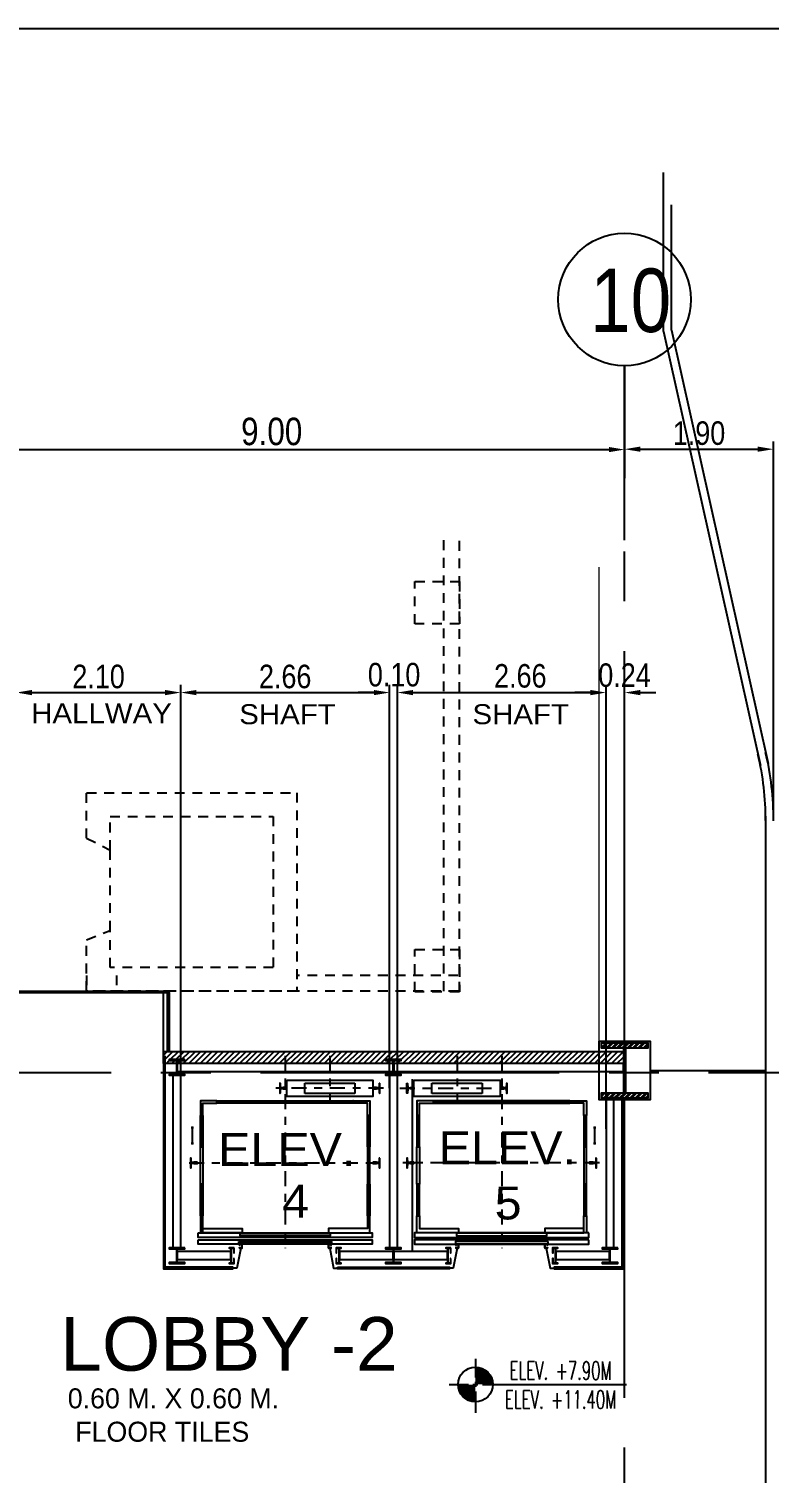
# Model space of a CAD drawing. Header units: millimetres. Extents: x 2148 to 2681, y 758 to 986.
# Drawn here: x 2352.67 to 2362.11, y 889.42 to 907.84 of the extents above; entities that cross this region are included whole.
import ezdxf

# ---------------------------------------------------------------- set-up
doc = ezdxf.new("R2010")
doc.units = ezdxf.units.MM
for name, pattern in [('ACAD_ISO02W100', [15, 12, -3]), ('CENTER2', [28.575, 19.05, -3.175, 3.175, -3.175]), ('HIDDEN', [0.375, 0.25, -0.125]), ('PHANTOMX2', [5, 2.5, -0.5, 0.5, -0.5, 0.5, -0.5])]:
    doc.linetypes.add(name, pattern=pattern)
for name, color, linetype in [('A-Hatch', 253, 'Continuous'), ('A-Stairs', 1, 'Continuous'), ('ar elev', 2, 'Continuous'), ('at_Entity', 7, 'Continuous'), ('cladding', 2, 'Continuous'), ('COL-EX', 2, 'Continuous'), ('D', 1, 'Continuous'), ('DIM', 20, 'Continuous'), ('ELAYOUT', 4, 'Continuous'), ('FIXTURE', 1, 'Continuous'), ('grid', 241, 'PHANTOMX2'), ('hacht', 8, 'Continuous'), ('HATCH', 8, 'Continuous'), ('Layer1', 5, 'Continuous'), ('p-boarder', 2, 'Continuous'), ('QUOTE', 2, 'Continuous'), ('S_GRID LINES', 252, 'Continuous'), ('TEXT', 6, 'Continuous'), ('wall', 4, 'Continuous')]:
    doc.layers.add(name, color=color, linetype=linetype)
doc.styles.add('100', font='SIMPLEX.shx', dxfattribs={"height": 0.25})
doc.styles.add('ARIALNW', font='ARIALN.TTF')
doc.styles.add('MMTX$0$ESMX$0$X-OPTA1D', font='x-opta1d')
doc.styles.add('SWISS', font='swissl.ttf')
doc.dimstyles.new('DIM 100', dxfattribs={"dimtxt": 0.2, "dimasz": 0.2, "dimexe": 0.1, "dimexo": 0, "dimgap": 0.05, "dimtad": 1, "dimzin": 0, "dimdsep": 46, "dimtxsty": 'ARIALNW', "dimcen": 0.09, "dimclrd": 6, "dimclre": 6, "dimclrt": 13, "dimadec": 0, "dimazin": 0, "dimtfac": 1, "dimtofl": 0, "dimtmove": 2, "dimatfit": 3, "dimfxl": 1, "dimtolj": 1, "dimtzin": 0, "dimarcsym": 0})
pattern_1 = [(45, (-2301.631827, -1026.385114), (-0.0359210245, 0.0359210245), [])]

# ---------------------------------------------------------------- blocks, each defined once
blk = doc.blocks.new('A$C1DB67A09')
at = {"layer": 'wall', "color": 16, "linetype": 'ByBlock', "ltscale": 1.5, "elevation": 0}
blk.add_lwpolyline([(9.492, -81.28), (106.692, -81.28), (106.692, -9.48), (9.492, -9.48)], close=True, dxfattribs=at)
blk = doc.blocks.new('*D2493')
at = {"layer": 'Defpoints', "color": 0, "linetype": 'ByBlock', "ltscale": 0.5, "transparency": 16777216}
for p in [(2360.266, 902.473), (2351.266, 902.148), (2360.266, 901.773)]:
    blk.add_point(p, dxfattribs=at)
at = {"layer": 'ELAYOUT', "color": 6, "linetype": 'ByBlock', "lineweight": -2, "ltscale": 0.5, "transparency": 16777216}
for p, q in [((2351.266, 902.148), (2351.266, 902.573)), ((2351.466, 902.473), (2360.066, 902.473)), ((2360.266, 901.773), (2360.266, 902.573))]:
    blk.add_line(p, q, dxfattribs=at)
at = {"layer": 'ELAYOUT', "color": 6, "linetype": 'ByBlock', "ltscale": 0.5, "transparency": 16777216}
for points in [[(2351.466, 902.506), (2351.466, 902.44), (2351.266, 902.473)], [(2360.066, 902.506), (2360.066, 902.44), (2360.266, 902.473)]]:
    blk.add_solid(points, dxfattribs=at)
at = {"layer": 'ELAYOUT', "color": 13, "linetype": 'ByBlock', "ltscale": 0.5, "transparency": 16777216, "insert": (2355.766, 902.702), "char_height": 0.35, "attachment_point": 5, "style": 'ARIALNW'}
blk.add_mtext('\\A1;9.00', dxfattribs=at)
blk = doc.blocks.new('*D2511')
at = {"layer": 'Defpoints', "color": 0, "transparency": 16777216}
for p in [(2362.166, 902.478), (2360.266, 901.317, 0), (2362.166, 897.786, 0)]:
    blk.add_point(p, dxfattribs=at)
at = {"layer": 'FIXTURE', "color": 6, "lineweight": -2, "transparency": 16777216}
for p, q in [((2360.266, 901.317), (2360.266, 902.578)), ((2360.466, 902.478), (2361.966, 902.478)), ((2362.166, 897.786), (2362.166, 902.578))]:
    blk.add_line(p, q, dxfattribs=at)
at = {"layer": 'FIXTURE', "color": 6, "transparency": 16777216}
for points in [[(2360.466, 902.511), (2360.466, 902.445), (2360.266, 902.478)], [(2361.966, 902.511), (2361.966, 902.445), (2362.166, 902.478)]]:
    blk.add_solid(points, dxfattribs=at)
at = {"layer": 'FIXTURE', "color": 13, "transparency": 16777216, "insert": (2361.216, 902.681), "char_height": 0.3, "attachment_point": 5, "style": 'ARIALNW'}
blk.add_mtext('\\A1;1.90', dxfattribs=at)
blk = doc.blocks.new('*D2597')
at = {"layer": 'Defpoints', "color": 0, "transparency": 16777216}
for p in [(2357.269, 899.374), (2354.606, 894.473, 0), (2357.269, 894.327, 0)]:
    blk.add_point(p, dxfattribs=at)
at = {"layer": 'FIXTURE', "color": 6, "lineweight": -2, "transparency": 16777216}
for p, q in [((2354.606, 894.473), (2354.606, 899.474)), ((2354.806, 899.374), (2357.069, 899.374)), ((2357.269, 894.327), (2357.269, 899.474))]:
    blk.add_line(p, q, dxfattribs=at)
at = {"layer": 'FIXTURE', "color": 6, "transparency": 16777216}
for points in [[(2354.806, 899.407), (2354.806, 899.34), (2354.606, 899.374)], [(2357.069, 899.407), (2357.069, 899.34), (2357.269, 899.374)]]:
    blk.add_solid(points, dxfattribs=at)
at = {"layer": 'FIXTURE', "color": 13, "transparency": 16777216, "insert": (2355.938, 899.577), "char_height": 0.3, "attachment_point": 5, "style": 'ARIALNW'}
blk.add_mtext('\\A1;2.66', dxfattribs=at)
blk = doc.blocks.new('*D2598')
at = {"layer": 'Defpoints', "color": 0, "transparency": 16777216}
for p in [(2357.369, 899.374), (2357.269, 894.327), (2357.369, 894.327, 0)]:
    blk.add_point(p, dxfattribs=at)
at = {"layer": 'FIXTURE', "color": 6, "lineweight": -2, "transparency": 16777216}
for p, q in [((2357.069, 899.374), (2356.869, 899.374)), ((2357.269, 894.327), (2357.269, 899.474)), ((2357.369, 894.327), (2357.369, 899.474)), ((2357.569, 899.374), (2357.769, 899.374))]:
    blk.add_line(p, q, dxfattribs=at)
at = {"layer": 'FIXTURE', "color": 6, "transparency": 16777216}
for points in [[(2357.069, 899.407), (2357.069, 899.34), (2357.269, 899.374)], [(2357.569, 899.407), (2357.569, 899.34), (2357.369, 899.374)]]:
    blk.add_solid(points, dxfattribs=at)
at = {"layer": 'FIXTURE', "color": 13, "transparency": 16777216, "insert": (2357.327, 899.6), "char_height": 0.3, "attachment_point": 5, "style": 'ARIALNW'}
blk.add_mtext('\\A1;0.10', dxfattribs=at)
blk = doc.blocks.new('*D2599')
at = {"layer": 'Defpoints', "color": 0, "transparency": 16777216}
for p in [(2360.031, 899.374), (2357.369, 894.433), (2360.031, 893.809, 0)]:
    blk.add_point(p, dxfattribs=at)
at = {"layer": 'FIXTURE', "color": 6, "lineweight": -2, "transparency": 16777216}
for p, q in [((2357.369, 894.433), (2357.369, 899.474)), ((2357.569, 899.374), (2359.831, 899.374)), ((2360.031, 893.809), (2360.031, 899.474))]:
    blk.add_line(p, q, dxfattribs=at)
at = {"layer": 'FIXTURE', "color": 6, "transparency": 16777216}
for points in [[(2357.569, 899.407), (2357.569, 899.34), (2357.369, 899.374)], [(2359.831, 899.407), (2359.831, 899.34), (2360.031, 899.374)]]:
    blk.add_solid(points, dxfattribs=at)
at = {"layer": 'FIXTURE', "color": 13, "transparency": 16777216, "insert": (2358.937, 899.585), "char_height": 0.3, "attachment_point": 5, "style": 'ARIALNW'}
blk.add_mtext('\\A1;2.66', dxfattribs=at)
blk = doc.blocks.new('*D2600')
at = {"layer": 'Defpoints', "color": 0, "transparency": 16777216}
for p in [(2360.031, 899.374), (2360.266, 894.929, 0), (2360.031, 893.809, 0)]:
    blk.add_point(p, dxfattribs=at)
at = {"layer": 'FIXTURE', "color": 6, "lineweight": -2, "transparency": 16777216}
for p, q in [((2359.831, 899.374), (2359.631, 899.374)), ((2360.031, 893.809), (2360.031, 899.474)), ((2360.266, 894.929), (2360.266, 899.474)), ((2360.466, 899.374), (2360.666, 899.374))]:
    blk.add_line(p, q, dxfattribs=at)
at = {"layer": 'FIXTURE', "color": 6, "transparency": 16777216}
for points in [[(2359.831, 899.407), (2359.831, 899.34), (2360.031, 899.374)], [(2360.466, 899.407), (2360.466, 899.34), (2360.266, 899.374)]]:
    blk.add_solid(points, dxfattribs=at)
at = {"layer": 'FIXTURE', "color": 13, "transparency": 16777216, "insert": (2360.266, 899.594), "char_height": 0.3, "attachment_point": 5, "style": 'ARIALNW'}
blk.add_mtext('\\A1;0.24', dxfattribs=at)
blk = doc.blocks.new('*D2602')
at = {"layer": 'Defpoints', "color": 0, "transparency": 16777216}
for p in [(2354.606, 899.374), (2352.509, 897.672), (2354.606, 897.525)]:
    blk.add_point(p, dxfattribs=at)
at = {"layer": 'FIXTURE', "color": 6, "lineweight": -2, "transparency": 16777216}
for p, q in [((2352.509, 897.672), (2352.509, 899.474)), ((2352.709, 899.374), (2354.406, 899.374)), ((2354.606, 897.525), (2354.606, 899.474))]:
    blk.add_line(p, q, dxfattribs=at)
at = {"layer": 'FIXTURE', "color": 6, "transparency": 16777216}
for points in [[(2352.709, 899.407), (2352.709, 899.34), (2352.509, 899.374)], [(2354.406, 899.407), (2354.406, 899.34), (2354.606, 899.374)]]:
    blk.add_solid(points, dxfattribs=at)
at = {"layer": 'FIXTURE', "color": 13, "transparency": 16777216, "insert": (2353.558, 899.577), "char_height": 0.3, "attachment_point": 5, "style": 'ARIALNW'}
blk.add_mtext('\\A1;2.10', dxfattribs=at)

msp = doc.modelspace()

# ---------------------------------------------------------------- hatches: boundary and pattern name
at = {"layer": 'A-Hatch'}
h = msp.add_hatch(dxfattribs=at)
h.set_pattern_fill('ANSI32', color=256, scale=0.005, style=0)
h.set_pattern_definition([(45, (61.105554, 3e-13), (-0.03367596045, 0.03367596045), []), (45, (61.128005, 3e-13), (-0.03367596045, 0.03367596045), [])])
h.paths.add_polyline_path([(2360.2811149, 894.843508), (2360.5661149, 894.843508), (2360.5661149, 894.903508), (2359.9661149, 894.903508), (2359.9661149, 894.843508), (2360.2511149, 894.843508), (2360.2511149, 894.263508), (2359.9661149, 894.263508), (2359.9661149, 894.203508), (2360.5661149, 894.203508), (2360.5661149, 894.263508), (2360.2811149, 894.263508)])
at = {"layer": 'hacht'}
h = msp.add_hatch(dxfattribs=at)
h.set_pattern_fill('SACNCR', color=256, scale=0.01, style=0)
h.set_pattern_definition([(45, (61.100478, 1e-10), (-0.01683798023, 0.01683798023), []), (45, (61.117316, 1e-10), (-0.01683798023, 0.01683798023), [0, -0.0238125])])
h.paths.add_polyline_path([(2354.4563985, 895.5468015), (2354.4563985, 895.5668015), (2351.2610388, 895.5668015), (2351.2610388, 895.5468015)])
at = {"layer": 'HATCH'}
h = msp.add_hatch(dxfattribs=at)
h.set_pattern_fill('ANSI31', color=256, scale=0.016, style=0)
h.set_pattern_definition(pattern_1)
h.paths.add_polyline_path([(2354.3864745, 894.7922958), (2354.3864745, 894.6422958), (2354.5470699, 894.6422958), (2354.5517474, 894.6516508), (2354.5517474, 894.6672425), (2354.5501882, 894.6734793), (2354.5455107, 894.6781568), (2354.539274, 894.679716), (2354.4566376, 894.679716), (2354.4566376, 894.6921894), (2354.6562123, 894.6921894), (2354.6562123, 894.679716), (2354.5735759, 894.679716), (2354.5673392, 894.6781568), (2354.5626617, 894.6734793), (2354.5595433, 894.6672425), (2354.5595433, 894.6422958), (2357.3146109, 894.6422958), (2357.3146109, 894.6672426), (2357.3130517, 894.6734793), (2357.3083742, 894.6781568), (2357.3021375, 894.679716), (2357.2179419, 894.679716), (2357.2179419, 894.6921894), (2357.4190758, 894.6921894), (2357.4190758, 894.679716), (2357.3364394, 894.679716), (2357.3286435, 894.6781568), (2357.323966, 894.6734793), (2357.3224068, 894.6672426), (2357.3224068, 894.6422958), (2359.9411149, 894.6422958), (2359.9411149, 894.7922958)])
h = msp.add_hatch(dxfattribs=at)
h.set_pattern_fill('ANSI31', color=256, scale=0.016, style=0)
h.set_pattern_definition(pattern_1)
h.paths.add_polyline_path([(2359.9411149, 894.7922958), (2360.251146, 894.7922958), (2360.251146, 894.6422958), (2359.9411149, 894.6422958)])
at = {"layer": 'Layer1'}
for points in [[(2358.3644561, 890.7707595), (2358.3642205, 890.5487558), (2358.5862242, 890.5485202, 0.4142135624)], [(2358.3640188, 890.3256524), (2358.364238, 890.5481571), (2358.1422507, 890.5478917, 0.4142135624)]]:
    msp.add_hatch(color=32, dxfattribs=at).paths.add_polyline_path(points)

# ---------------------------------------------------------------- linework, layer by layer
at = {"ltscale": 0.5}
for p, q in [((2351.0691331, 895.5468015, 0), (2354.4563985, 895.5468015, 0)), ((2354.3813985, 895.5468015, 0), (2354.3813985, 894.7922958, 0)), ((2354.4313985, 895.5468015, 0), (2354.4313985, 894.7922958, 0)), ((2354.4563985, 895.5468015, 0), (2354.4563985, 894.7922958, 0)), ((2354.4563985, 895.5468015, 0), (2354.4563985, 894.7922958, 0))]:
    msp.add_line(p, q, dxfattribs=at)
at = {"ltscale": 0.05}
msp.add_line((2357.5590338, 894.4415258, 0), (2357.5590338, 892.247214, 0), dxfattribs=at)
msp.add_circle((2360.2661149, 904.3871293, 0), 0.8452448)
at = {"layer": 'A-Hatch'}
msp.add_line((2354.3864745, 894.6422958, 0), (2354.3864745, 894.7922958, 0), dxfattribs=at)
at = {"layer": 'A-Stairs', "ltscale": 10}
msp.add_line((2360.5911149, 894.553508, 0), (2362.0654087, 894.553508, 0), dxfattribs=at)
at = {"layer": 'ar elev', "color": 8, "linetype": 'CENTER2', "ltscale": 0.01}
for p, q in [((2355.9378567, 894.7420831, 0), (2355.9378567, 892.2879369, 0)), ((2356.5085158, 894.7420831, 0), (2356.5085159, 894.171424, 0)), ((2358.130061, 894.7420831, 0), (2358.130061, 894.171424, 0)), ((2358.699161, 894.7420831, 0), (2358.699161, 892.2879369, 0)), ((2357.1896853, 894.3273418, 0), (2355.7753158, 894.3273418, 0)), ((2357.3989404, 894.3273418, 0), (2358.8288576, 894.3273418, 0)), ((2354.7123428, 893.374684, 0), (2357.1633706, 893.374684, 0)), ((2359.9452654, 893.374684, 0), (2357.4393451, 893.374684, 0))]:
    msp.add_line(p, q, dxfattribs=at)
at = {"layer": 'ar elev', "color": 8}
for p, q in [((2354.7684732, 893.8237272, 0), (2354.7372896, 893.8237272, 0)), ((2354.7528814, 893.8284048, 0), (2354.749763, 893.8268456, 0)), ((2354.749763, 893.8268456, 0), (2354.749763, 893.8206089, 0)), ((2354.749763, 893.8206089, 0), (2354.7559998, 893.8206089, 0)), ((2354.7528814, 893.839319, 0), (2354.7528814, 893.6085607, 0)), ((2354.7559998, 893.8268456, 0), (2354.7528814, 893.8284048, 0)), ((2354.7575589, 893.8237272, 0), (2354.7559998, 893.8268456, 0)), ((2354.7559998, 893.8206089, 0), (2354.7575589, 893.8237272, 0)), ((2359.8997281, 893.8237273, 0), (2359.8701037, 893.8237273, 0)), ((2359.8841363, 893.8284048, 0), (2359.8810179, 893.8268457, 0)), ((2359.8810179, 893.8268457, 0), (2359.8810179, 893.8206089, 0)), ((2359.8810179, 893.8206089, 0), (2359.8872547, 893.8206089, 0)), ((2359.8841363, 893.8393191, 0), (2359.8841363, 893.6085607, 0)), ((2359.8872547, 893.8268457, 0), (2359.8841363, 893.8284048, 0)), ((2359.8888138, 893.8237273, 0), (2359.8872547, 893.8268457, 0)), ((2359.8872547, 893.8206089, 0), (2359.8888138, 893.8237273, 0)), ((2354.7684732, 893.6241524, 0), (2354.7372896, 893.6241524, 0)), ((2354.7528814, 893.62883, 0), (2354.749763, 893.6272708, 0)), ((2354.749763, 893.6272708, 0), (2354.749763, 893.6210341, 0)), ((2354.749763, 893.6210341, 0), (2354.7528814, 893.6194749, 0)), ((2354.7559998, 893.6272708, 0), (2354.7528814, 893.62883, 0)), ((2354.7528814, 893.6194749, 0), (2354.7559998, 893.6210341, 0)), ((2354.7575589, 893.6241524, 0), (2354.7559998, 893.6272708, 0)), ((2354.7559998, 893.6210341, 0), (2354.7575589, 893.6241524, 0)), ((2359.8997281, 893.6241525, 0), (2359.8701037, 893.6241525, 0)), ((2359.8841363, 893.62883, 0), (2359.8810179, 893.6272709, 0)), ((2359.8810179, 893.6272709, 0), (2359.8810179, 893.6210342, 0)), ((2359.8810179, 893.6210342, 0), (2359.8841363, 893.619475, 0)), ((2359.8872547, 893.6272709, 0), (2359.8841363, 893.62883, 0)), ((2359.8841363, 893.619475, 0), (2359.8872547, 893.6210342, 0)), ((2359.8888138, 893.6241525, 0), (2359.8872547, 893.6272709, 0)), ((2359.8872547, 893.6210342, 0), (2359.8888138, 893.6241525, 0))]:
    msp.add_line(p, q, dxfattribs=at)
at = {"layer": 'ar elev', "elevation": 0}
for points in [[(2354.4067439, 894.7623524), (2354.3864745, 894.7623524), (2354.3864746, 892.0228766), (2355.2705285, 892.0228766), (2355.2705285, 892.0431459), (2354.4067439, 892.0431459), (2354.4067439, 894.7420831)], [(2355.0678354, 894.137122), (2355.0678354, 894.1667464), (2354.8573463, 894.1667464), (2354.8573463, 893.9812042), (2354.8885299, 893.9812042), (2354.8885299, 894.137122), (2355.0678354, 894.137122)], [(2356.807878, 894.137122), (2356.807878, 894.1667464), (2357.0183671, 894.1667464), (2357.0183671, 893.9812042), (2356.9871835, 893.9812042), (2356.9871835, 894.137122), (2356.807878, 894.137122)], [(2357.8291397, 894.137122), (2357.8291397, 894.1667464), (2357.6186507, 894.1667464), (2357.6186507, 893.9812042), (2357.6498342, 893.9812042), (2357.6498342, 894.137122), (2357.8291397, 894.137122)], [(2360.2302738, 894.178508), (2360.2302738, 892.043146), (2359.3664892, 892.043146), (2359.3664892, 892.0228767), (2360.2505432, 892.0228767), (2360.2505431, 894.178508)], [(2359.5691824, 894.137122), (2359.5691824, 894.1667464), (2359.7796714, 894.1667464), (2359.7796714, 893.9812042), (2359.7484878, 893.9812042), (2359.7484878, 894.137122), (2359.5691824, 894.137122)], [(2357.0183671, 892.7011191), (2356.9871835, 892.7011191), (2356.9871835, 892.5374054), (2356.4882466, 892.5374054), (2356.4882466, 892.4828341), (2357.0183671, 892.4828342), (2357.0183671, 892.7011191)], [(2357.6186506, 892.7011191), (2357.6498342, 892.7011191), (2357.6498342, 892.5374054), (2358.1487712, 892.5374054), (2358.1487712, 892.4828341), (2357.6186506, 892.4828342), (2357.6186506, 892.7011191)], [(2354.827722, 892.3924018), (2357.0479915, 892.3924018), (2357.0479915, 892.3378306), (2354.827722, 892.3378306), (2354.827722, 892.3924018)], [(2359.8092958, 892.3924018), (2357.5890262, 892.3924018), (2357.5890262, 892.3378306), (2359.8092958, 892.3378306), (2359.8092958, 892.3924018)], [(2355.3703161, 892.2879369), (2355.3204224, 892.0322317), (2355.2705287, 892.0322317)], [(2356.5053977, 892.2879369), (2356.5552914, 892.0322317), (2356.6051851, 892.0322317)], [(2358.1316204, 892.2879369), (2358.0817267, 892.0322317), (2358.0318331, 892.0322317)], [(2359.266702, 892.2879369), (2359.3165957, 892.0322317), (2359.3664894, 892.0322317)]]:
    msp.add_lwpolyline(points, dxfattribs=at)
for points in [[(2354.6562123, 894.6921894), (2354.4566376, 894.6921894), (2354.4566376, 894.679716), (2354.539274, 894.679716), (2354.5455107, 894.6781568), (2354.5501882, 894.6734793), (2354.5517474, 894.6672425), (2354.5517474, 894.5175615), (2354.5501882, 894.5113247), (2354.5455107, 894.505088), (2354.539274, 894.5035288), (2354.4566376, 894.5035288), (2354.4566376, 894.4926146), (2354.6562123, 894.4926146), (2354.6562123, 894.5035288), (2354.5735759, 894.5035288), (2354.5673392, 894.505088), (2354.5626617, 894.5113247), (2354.5595433, 894.5175615), (2354.5595433, 894.6672425), (2354.5626617, 894.6734793), (2354.5673392, 894.6781568), (2354.5735759, 894.679716), (2354.6562123, 894.679716)], [(2357.3364394, 894.679716), (2357.4190758, 894.679716), (2357.4190758, 894.6921894), (2357.2179419, 894.6921894), (2357.2179419, 894.679716), (2357.3021375, 894.679716), (2357.3083742, 894.6781568), (2357.3130517, 894.6734793), (2357.3146109, 894.6672426), (2357.3146109, 894.5175615), (2357.3130517, 894.5113248), (2357.3083742, 894.5050881), (2357.3021375, 894.5035289), (2357.2179419, 894.5035289), (2357.2179419, 894.4926146), (2357.4190758, 894.4926146), (2357.4190758, 894.5035289), (2357.3364394, 894.5035289), (2357.3286435, 894.5050881), (2357.323966, 894.5113248), (2357.3224068, 894.5175615), (2357.3224068, 894.6672426), (2357.323966, 894.6734793), (2357.3286435, 894.6781568)], [(2357.323966, 894.5113248), (2357.3224068, 894.5175615), (2357.3224068, 894.6672426), (2357.323966, 894.6734793), (2357.3286435, 894.6781568), (2357.3364394, 894.679716), (2357.4190758, 894.679716), (2357.4190758, 894.6921894), (2357.2179419, 894.6921894), (2357.2179419, 894.679716), (2357.3021375, 894.679716), (2357.3083742, 894.6781568), (2357.3130517, 894.6734793), (2357.3146109, 894.6672426), (2357.3146109, 894.5175615), (2357.3130517, 894.5113248), (2357.3083742, 894.5050881), (2357.3021375, 894.5035289), (2357.2179419, 894.5035289), (2357.2179419, 894.4926146), (2357.4190758, 894.4926146), (2357.4190758, 894.5035289), (2357.3364394, 894.5035289), (2357.3286435, 894.5050881)], [(2355.958126, 894.4318067), (2357.0573465, 894.4318067), (2357.0573465, 894.2228768), (2355.958126, 894.2228768)], [(2357.5796712, 894.4318067), (2358.6788917, 894.4318067), (2358.6788917, 894.2228769), (2357.5796712, 894.2228769)], [(2356.8016413, 894.1667464), (2356.807878, 894.1667464), (2356.807878, 894.1667464), (2356.8016413, 894.1667464)], [(2357.8353764, 894.1667464), (2357.8291397, 894.1667464), (2357.8291397, 894.1667464), (2357.8353764, 894.1667464)], [(2354.8573463, 893.5789363), (2354.8885299, 893.5789363), (2354.8885299, 893.103387), (2354.8573463, 893.103387)], [(2357.0183671, 893.5789363), (2356.9871835, 893.5789363), (2356.9871835, 893.103387), (2357.0183671, 893.103387)], [(2357.6186506, 893.5789363), (2357.6498342, 893.5789363), (2357.6498342, 893.103387), (2357.6186506, 893.103387)], [(2359.7796714, 893.5789363), (2359.7484878, 893.5789363), (2359.7484878, 893.103387), (2359.7796714, 893.103387)], [(2354.8885299, 892.701119), (2354.8573463, 892.701119), (2354.8573463, 892.4828341), (2354.8885299, 892.4828341)], [(2359.7484878, 892.701119), (2359.7796714, 892.701119), (2359.7796714, 892.4828341), (2359.7484878, 892.4828341)], [(2354.827722, 892.4828341), (2357.0479915, 892.4828342), (2357.0479915, 892.4220262), (2354.827722, 892.4220262)], [(2354.8885299, 892.5374054), (2355.3874669, 892.5374054), (2355.3874669, 892.4828341), (2354.8885299, 892.4828341)], [(2359.8092958, 892.4828341), (2357.5890262, 892.4828342), (2357.5890262, 892.4220262), (2359.8092958, 892.4220262)], [(2359.7484878, 892.5374054), (2359.2495509, 892.5374054), (2359.2495509, 892.4828341), (2359.7484878, 892.4828341)], [(2355.3469282, 892.3736917), (2356.527226, 892.3736917), (2356.527226, 892.3409489), (2355.3469282, 892.3409489)], [(2355.3843487, 892.3378306), (2355.3562835, 892.3378306), (2355.3531651, 892.3362714), (2355.3531651, 892.3347122), (2355.3531651, 892.3269163), (2355.3547243, 892.3269163), (2355.3547243, 892.3347122), (2355.3859079, 892.3347122), (2355.3859079, 892.2894961), (2355.3547243, 892.2894961), (2355.3547243, 892.2972919), (2355.3531651, 892.2972919), (2355.3531651, 892.2910552), (2355.3531651, 892.2879369), (2355.3562835, 892.2879369), (2355.3843487, 892.2879369), (2355.387467, 892.2879369), (2355.387467, 892.2910552), (2355.387467, 892.3347122), (2355.387467, 892.3362714)], [(2355.36252, 892.4781566), (2356.5131934, 892.4781566), (2356.5131934, 892.4438547), (2355.36252, 892.4438547)], [(2356.5225486, 892.3362714), (2356.5194303, 892.3378306), (2356.4913651, 892.3378306), (2356.4882467, 892.3362714), (2356.4882467, 892.3347122), (2356.4882467, 892.2910552), (2356.4882467, 892.2879369), (2356.4913651, 892.2879369), (2356.5194303, 892.2879369), (2356.5225486, 892.2879369), (2356.5225486, 892.297292), (2356.5209895, 892.297292), (2356.5209895, 892.2894961), (2356.4898059, 892.2894961), (2356.4898059, 892.3347122), (2356.5209895, 892.3347122), (2356.5209895, 892.3269163), (2356.5225486, 892.3269163)], [(2359.2900895, 892.3736917), (2358.1097917, 892.3736917), (2358.1097917, 892.3409489), (2359.2900895, 892.3409489)], [(2358.1503305, 892.3347123), (2358.1472122, 892.3378306), (2358.1175878, 892.3378306), (2358.1144694, 892.3347123), (2358.1144694, 892.3269164), (2358.1175878, 892.3269164), (2358.1175878, 892.3347123), (2358.1472122, 892.3347123), (2358.1472122, 892.2894961), (2358.1175878, 892.2894961), (2358.1175878, 892.297292), (2358.1144694, 892.297292), (2358.1144694, 892.2910553), (2358.1160286, 892.2879369), (2358.1175878, 892.2879369), (2358.1472122, 892.2879369), (2358.1487713, 892.2879369), (2358.1503305, 892.2910553)], [(2359.2744977, 892.4781566), (2358.1238243, 892.4781566), (2358.1238243, 892.4438547), (2359.2744977, 892.4438547)], [(2359.2838529, 892.3362714), (2359.2807346, 892.3378306), (2359.2526694, 892.3378306), (2359.249551, 892.3362714), (2359.249551, 892.3347123), (2359.249551, 892.2910553), (2359.249551, 892.2879369), (2359.2526694, 892.2879369), (2359.2807346, 892.2879369), (2359.2838529, 892.2879369), (2359.2838529, 892.297292), (2359.2822938, 892.297292), (2359.2822938, 892.2894961), (2359.2511102, 892.2894961), (2359.2511102, 892.3347123), (2359.2822938, 892.3347123), (2359.2822938, 892.3269164), (2359.2838529, 892.3269164)], [(2354.6577716, 892.2926144), (2354.4566376, 892.2926144), (2354.4566376, 892.280141), (2354.539274, 892.280141), (2354.5470699, 892.2785818), (2354.5517474, 892.2739043), (2354.5533066, 892.2676676), (2354.5533066, 892.1179865), (2354.5517475, 892.1101906), (2354.5470699, 892.105513), (2354.539274, 892.1039539), (2354.4566376, 892.1039539), (2354.4566376, 892.0930396), (2354.6577716, 892.0930396), (2354.6577716, 892.1039539), (2354.5735759, 892.1039539), (2354.5673392, 892.105513), (2354.5626617, 892.1101906), (2354.5611025, 892.1179865), (2354.5611025, 892.2676676), (2354.5626617, 892.2739043), (2354.5673392, 892.2785818), (2354.5735759, 892.280141), (2354.6577716, 892.280141)], [(2355.2876795, 892.2926144), (2355.222194, 892.2926144), (2355.222194, 892.2910552), (2355.2237532, 892.2879369), (2355.2268715, 892.2863777), (2355.2736469, 892.2863777), (2355.2798836, 892.2832593), (2355.2814428, 892.2785818), (2355.2814428, 892.2318065), (2355.2830019, 892.2286881), (2355.2861203, 892.2271289), (2355.2876795, 892.2271289)], [(2355.2876795, 892.1569659), (2355.2830019, 892.1569659), (2355.2814428, 892.1538476), (2355.2814428, 892.1070722), (2355.2798836, 892.1008355), (2355.2736469, 892.0977172), (2355.2237532, 892.0977172), (2355.222194, 892.0945988), (2355.222194, 892.0930396), (2355.2876795, 892.0930396)], [(2355.2549367, 892.2863777), (2355.2455817, 892.2863777), (2355.2455817, 892.0977172), (2355.2549367, 892.0977172)], [(2356.6535194, 892.2910552), (2356.6535194, 892.2926144), (2356.588034, 892.2926144), (2356.588034, 892.2271289), (2356.5895931, 892.2271289), (2356.5927115, 892.2286881), (2356.5942707, 892.2318065), (2356.5942707, 892.2785818), (2356.5958298, 892.2832594), (2356.6020666, 892.2863777), (2356.6488419, 892.2863777), (2356.6519603, 892.2879369)], [(2356.5958299, 892.1008355), (2356.5942707, 892.1070722), (2356.5942707, 892.1538476), (2356.5927115, 892.1569659), (2356.5895931, 892.1569659), (2356.588034, 892.1569659), (2356.588034, 892.0930396), (2356.6535194, 892.0930396), (2356.6535194, 892.0945988), (2356.6519603, 892.0977172), (2356.6488419, 892.0977172), (2356.6020666, 892.0977172)], [(2356.6301318, 892.2863777), (2356.6207767, 892.2863777), (2356.6207767, 892.0977172), (2356.6301318, 892.0977172)], [(2357.3364394, 892.280141), (2357.4190758, 892.280141), (2357.4190758, 892.2926144), (2357.2179419, 892.2926144), (2357.2179419, 892.280141), (2357.3021375, 892.280141), (2357.3083742, 892.2785818), (2357.3130517, 892.2739043), (2357.3146109, 892.2676676), (2357.3146109, 892.1179865), (2357.3130517, 892.1101906), (2357.3083742, 892.1055131), (2357.3021375, 892.1039539), (2357.2179419, 892.1039539), (2357.2179419, 892.0930396), (2357.4190759, 892.0930397), (2357.4190759, 892.1039539), (2357.3364394, 892.1039539), (2357.3286435, 892.1055131), (2357.323966, 892.1101906), (2357.3224068, 892.1179865), (2357.3224068, 892.2676676), (2357.323966, 892.2739043), (2357.3286435, 892.2785818)], [(2358.0489838, 892.2926144), (2357.9850575, 892.2926144), (2357.9850575, 892.2910553), (2357.9850575, 892.2879369), (2357.9881758, 892.2863777), (2358.0349512, 892.2863777), (2358.0411879, 892.2832594), (2358.0443062, 892.2785818), (2358.0443062, 892.2318065), (2358.0443062, 892.2286881), (2358.0474246, 892.227129), (2358.0489838, 892.227129)], [(2358.0489838, 892.156966), (2358.0443062, 892.156966), (2358.0443062, 892.1070723), (2358.0411879, 892.1008355), (2358.0349512, 892.0977172), (2357.9850575, 892.0977172), (2357.9850575, 892.0930397), (2358.0489838, 892.0930397)], [(2358.016241, 892.2863777), (2358.006886, 892.2863777), (2358.006886, 892.0977172), (2358.016241, 892.0977172)], [(2359.3633709, 892.2863778), (2359.4101462, 892.2863778), (2359.4132645, 892.2879369), (2359.4148237, 892.2910553), (2359.4148237, 892.2926145), (2359.3493383, 892.2926145), (2359.3493383, 892.227129), (2359.3508974, 892.227129), (2359.3540158, 892.2286882), (2359.355575, 892.2318065), (2359.355575, 892.2785819), (2359.3586933, 892.2832594)], [(2359.355575, 892.1070723), (2359.355575, 892.1538476), (2359.3540158, 892.156966), (2359.3508974, 892.156966), (2359.3493383, 892.156966), (2359.3493383, 892.0930397), (2359.4148237, 892.0930397), (2359.4148237, 892.0945989), (2359.4132646, 892.0977172), (2359.4101462, 892.0977172), (2359.3633709, 892.0977172), (2359.3586933, 892.1008356)], [(2359.3914361, 892.2863778), (2359.382081, 892.2863778), (2359.382081, 892.0977172), (2359.3914361, 892.0977172)], [(2360.1803801, 892.2926145), (2359.9808054, 892.2926145), (2359.9808054, 892.280141), (2360.0634418, 892.280141), (2360.0696785, 892.2785819), (2360.074356, 892.2739043), (2360.0759152, 892.2676676), (2360.0759152, 892.1179865), (2360.074356, 892.1101906), (2360.0696785, 892.1055131), (2360.0634418, 892.1039539), (2359.9808054, 892.1039539), (2359.9808054, 892.0930397), (2360.1803801, 892.0930397), (2360.1803801, 892.1039539), (2360.0977437, 892.1039539), (2360.091507, 892.1055131), (2360.0868295, 892.1101906), (2360.0837111, 892.1179865), (2360.0837111, 892.2676676), (2360.0868295, 892.2739043), (2360.091507, 892.2785819), (2360.0977437, 892.280141), (2360.1803801, 892.2801411)], [(2356.6051851, 892.0431459), (2358.031833, 892.0431459), (2358.031833, 892.0228766), (2356.6051851, 892.0228766)]]:
    msp.add_lwpolyline(points, close=True, dxfattribs=at)
at = {"layer": 'ar elev', "color": 3, "elevation": 0}
for points in [[(2357.3146109, 894.6422957), (2354.5611025, 894.6422957), (2354.5611025, 894.5425083), (2357.3146109, 894.5425083)], [(2360.2511149, 894.6422958), (2357.3224068, 894.6422957), (2357.3224068, 894.5425083), (2360.2511149, 894.5425084)], [(2354.6063187, 894.4926146), (2354.5065313, 894.4926146), (2354.5065313, 892.2926144), (2354.6063187, 892.2926144)], [(2357.3691821, 894.4926146), (2357.2693947, 894.4926146), (2357.2693948, 892.2926144), (2357.3691822, 892.2926144)], [(2360.1304864, 894.203508), (2360.030699, 894.203508), (2360.030699, 892.2926145), (2360.1304864, 892.2926145)], [(2355.2455817, 892.2427207), (2354.5611025, 892.2427207), (2354.5611025, 892.1429333), (2355.2455817, 892.1429333)], [(2357.3146109, 892.2427207), (2356.6301318, 892.2427207), (2356.6301318, 892.1429333), (2357.3146109, 892.1429333)], [(2358.006886, 892.2427207), (2357.3224068, 892.2427207), (2357.3224068, 892.1429333), (2358.006886, 892.1429334)], [(2360.0759152, 892.2427208), (2359.3914361, 892.2427208), (2359.3914361, 892.1429334), (2360.0759152, 892.1429334)]]:
    msp.add_lwpolyline(points, close=True, dxfattribs=at)
at = {"layer": 'ar elev', "color": 8, "elevation": 0}
for points in [[(2355.9082323, 894.3320193), (2355.8864038, 894.3320193), (2355.8817263, 894.3335785), (2355.8801671, 894.338256), (2355.8770487, 894.3865905), (2355.8754896, 894.3897089), (2355.8723712, 894.391268), (2355.8692529, 894.391268), (2355.8692529, 894.2634154), (2355.8723712, 894.2634154), (2355.8754896, 894.2649746), (2355.8770487, 894.268093), (2355.8801671, 894.3148683), (2355.8817263, 894.3195459), (2355.8864038, 894.3226642), (2355.9082323, 894.3226642), (2355.9129098, 894.3195459), (2355.9565668, 894.3195459), (2355.958126, 894.3195459), (2355.958126, 894.3335785), (2355.9565668, 894.3351376), (2355.9129098, 894.3351376)], [(2357.1462197, 894.3912681), (2357.1431013, 894.3912681), (2357.139983, 894.3897089), (2357.1384238, 894.3865905), (2357.1353054, 894.338256), (2357.1337462, 894.3335785), (2357.1290687, 894.3320193), (2357.1072402, 894.3320193), (2357.1025627, 894.3351377), (2357.0589057, 894.3351377), (2357.0573465, 894.3335785), (2357.0573465, 894.3195459), (2357.1025627, 894.3195459), (2357.1072402, 894.3226642), (2357.1290687, 894.3226642), (2357.1337462, 894.3195459), (2357.1353054, 894.3148683), (2357.1384238, 894.268093), (2357.139983, 894.2649746), (2357.1431013, 894.2634155), (2357.1462197, 894.2634155)], [(2357.490798, 894.3912681), (2357.4939164, 894.3912681), (2357.4970347, 894.3897089), (2357.4985939, 894.3865906), (2357.5001531, 894.338256), (2357.5032714, 894.3335785), (2357.507949, 894.3320193), (2357.5297775, 894.3320193), (2357.534455, 894.3351377), (2357.578112, 894.3351377), (2357.5796712, 894.3335785), (2357.5796712, 894.3195459), (2357.578112, 894.3195459), (2357.534455, 894.3195459), (2357.5297775, 894.3226643), (2357.507949, 894.3226643), (2357.5032714, 894.3195459), (2357.5001531, 894.3148684), (2357.4985939, 894.268093), (2357.4970347, 894.2649747), (2357.4939164, 894.2634155), (2357.490798, 894.2634155)], [(2358.7677648, 894.3912681), (2358.7646465, 894.3912681), (2358.7615281, 894.3897089), (2358.7599689, 894.3865906), (2358.7584097, 894.338256), (2358.7552914, 894.3335785), (2358.7506139, 894.3320193), (2358.7287854, 894.3320193), (2358.7241078, 894.3351377), (2358.6804508, 894.3351377), (2358.6788917, 894.3335785), (2358.6788917, 894.3195459), (2358.6804508, 894.3195459), (2358.7241078, 894.3195459), (2358.7287854, 894.3226643), (2358.7506139, 894.3226643), (2358.7552914, 894.3195459), (2358.7584097, 894.3148684), (2358.7599689, 894.268093), (2358.7615281, 894.2649747), (2358.7646465, 894.2634155), (2358.7677648, 894.2634155)], [(2355.0678354, 894.1667464), (2356.807878, 894.1667464), (2356.807878, 894.137122), (2355.0678354, 894.137122)], [(2355.0678354, 894.1573913), (2356.807878, 894.1573913), (2356.807878, 894.1464771), (2355.0678354, 894.1464771)], [(2359.5691824, 894.1667464), (2357.8291397, 894.1667464), (2357.8291397, 894.137122), (2359.5691824, 894.137122)], [(2359.5691824, 894.1573913), (2357.8291397, 894.1573913), (2357.8291397, 894.1464771), (2359.5691824, 894.1464771)], [(2354.8573463, 893.9812042), (2354.8885299, 893.9812042), (2354.8885299, 893.5789363), (2354.8573463, 893.5789363)], [(2354.8667014, 893.9812042), (2354.8776156, 893.9812042), (2354.8776156, 893.5789363), (2354.8667014, 893.5789363)], [(2356.9871835, 893.9812042), (2357.0183671, 893.9812042), (2357.0183671, 893.5789363), (2356.9871835, 893.5789363)], [(2356.9980978, 893.9812042), (2357.0074528, 893.9812042), (2357.0074528, 893.5789363), (2356.9980978, 893.5789363)], [(2357.6498342, 893.9812042), (2357.6186506, 893.9812042), (2357.6186506, 893.5789363), (2357.6498342, 893.5789363)], [(2357.63892, 893.9812042), (2357.6295649, 893.9812042), (2357.6295649, 893.5789363), (2357.63892, 893.5789363)], [(2359.7796714, 893.9812042), (2359.7484878, 893.9812042), (2359.7484878, 893.5789363), (2359.7796714, 893.5789363)], [(2359.7703163, 893.9812042), (2359.7594021, 893.9812042), (2359.7594021, 893.5789363), (2359.7703163, 893.5789363)], [(2354.8183669, 893.3809207), (2354.8168077, 893.3824798), (2354.7731507, 893.3824798), (2354.7731507, 893.3809207), (2354.7684732, 893.3793615), (2354.7466447, 893.3793615), (2354.7419672, 893.3809207), (2354.740408, 893.3855982), (2354.7372896, 893.4339327), (2354.7357304, 893.4370511), (2354.7294937, 893.4370511), (2354.7294937, 893.3107577), (2354.7326121, 893.3107577), (2354.7357304, 893.3123168), (2354.7372896, 893.313876), (2354.740408, 893.3622105), (2354.7419672, 893.3668881), (2354.7466447, 893.3700064), (2354.7684732, 893.3700064), (2354.7731507, 893.3668881), (2354.7887425, 893.3668881), (2354.8168077, 893.3668881), (2354.8183669, 893.3668881)], [(2357.1462197, 893.4370511), (2357.1431013, 893.4370511), (2357.139983, 893.4370511), (2357.1384238, 893.4339328), (2357.1353054, 893.3855982), (2357.1337463, 893.3809207), (2357.1290687, 893.3793615), (2357.1072402, 893.3793615), (2357.1025627, 893.3824799), (2357.0869709, 893.3824799), (2357.0589057, 893.3824799), (2357.0573465, 893.3809207), (2357.0573465, 893.3668881), (2357.0589057, 893.3668881), (2357.1025627, 893.3668881), (2357.1072402, 893.3700065), (2357.1290687, 893.3700065), (2357.1337463, 893.3668881), (2357.1353054, 893.3622106), (2357.1384238, 893.313876), (2357.139983, 893.3123169), (2357.1431013, 893.3107577), (2357.1462197, 893.3107577)], [(2357.4985939, 893.4339328), (2357.4970347, 893.4370511), (2357.490798, 893.4370511), (2357.490798, 893.3107577), (2357.4954756, 893.3107577), (2357.4985939, 893.313876), (2357.5017123, 893.3622106), (2357.5032714, 893.3668881), (2357.507949, 893.3700065), (2357.5313367, 893.3700065), (2357.534455, 893.3668881), (2357.5500468, 893.3668881), (2357.578112, 893.3668881), (2357.5796712, 893.3668881), (2357.5796712, 893.3809207), (2357.578112, 893.3824799), (2357.534455, 893.3824799), (2357.534455, 893.3809207), (2357.5313367, 893.3793615), (2357.507949, 893.3793615), (2357.5032714, 893.3809207), (2357.5017123, 893.3855982)], [(2359.907524, 893.4370511), (2359.9044056, 893.4370511), (2359.9012873, 893.4370511), (2359.8997281, 893.4339328), (2359.8981689, 893.3855983), (2359.8950505, 893.3809207), (2359.890373, 893.3793616), (2359.8685445, 893.3793616), (2359.863867, 893.3824799), (2359.8498344, 893.3824799), (2359.82021, 893.3824799), (2359.8186508, 893.3809207), (2359.8186508, 893.3668881), (2359.82021, 893.3668881), (2359.863867, 893.3668881), (2359.8685445, 893.3700065), (2359.890373, 893.3700065), (2359.8950505, 893.3668881), (2359.8981689, 893.3622106), (2359.8997281, 893.3138761), (2359.9012873, 893.3123169), (2359.9044056, 893.3107577), (2359.907524, 893.3107577)], [(2354.8573463, 893.103387), (2354.8885299, 893.103387), (2354.8885299, 892.701119), (2354.8573463, 892.701119)], [(2354.8667014, 893.103387), (2354.8776157, 893.103387), (2354.8776157, 892.701119), (2354.8667014, 892.701119)], [(2356.9871835, 893.1033871), (2357.0183671, 893.1033871), (2357.0183671, 892.7011191), (2356.9871835, 892.7011191)], [(2356.9980978, 893.1033871), (2357.0074528, 893.1033871), (2357.0074528, 892.7011191), (2356.9980978, 892.7011191)], [(2357.6498342, 893.1033871), (2357.6186506, 893.1033871), (2357.6186506, 892.7011191), (2357.6498342, 892.7011191)], [(2357.63892, 893.1033871), (2357.6295649, 893.1033871), (2357.6295649, 892.7011191), (2357.63892, 892.7011191)], [(2359.7796714, 893.103387), (2359.7484878, 893.103387), (2359.7484878, 892.701119), (2359.7796714, 892.701119)], [(2359.7703163, 893.103387), (2359.7594021, 893.103387), (2359.7594021, 892.701119), (2359.7703163, 892.701119)]]:
    msp.add_lwpolyline(points, close=True, dxfattribs=at)
at = {"layer": 'ar elev', "linetype": 'ACAD_ISO02W100', "ltscale": 0.3, "elevation": 0}
for points in [[(2356.1873252, 894.3928272), (2356.8281473, 894.3928272), (2356.8281473, 894.2602971), (2356.1873252, 894.2602971)], [(2357.8088703, 894.3928273), (2358.4496925, 894.3928273), (2358.4496925, 894.2602971), (2357.8088703, 894.2602971)]]:
    msp.add_lwpolyline(points, close=True, dxfattribs=at)
at = {"layer": 'at_Entity', "color": 7, "lineweight": 9}
msp.add_line((2359.9411149, 894.928508, 0), (2359.9411149, 900.9739454, 0), dxfattribs=at)
at = {"layer": 'cladding', "elevation": 0}
msp.add_lwpolyline([(2359.9411149, 894.928508), (2360.5911149, 894.928508), (2360.5911149, 894.178508), (2359.9411149, 894.178508)], close=True, dxfattribs=at)
at = {"layer": 'COL-EX', "elevation": 0}
msp.add_lwpolyline([(2360.2811149, 894.843508), (2360.5661149, 894.843508), (2360.5661149, 894.903508), (2359.9661149, 894.903508), (2359.9661149, 894.843508), (2360.2511149, 894.843508), (2360.2511149, 894.263508), (2359.9661149, 894.263508), (2359.9661149, 894.203508), (2360.5661149, 894.203508), (2360.5661149, 894.263508), (2360.2811149, 894.263508)], close=True, dxfattribs=at)
at = {"layer": 'D', "ltscale": 0.5}
for p, q in [((2360.7649451, 903.9800093, 0), (2360.7649451, 906.0057906, 0)), ((2360.8649357, 903.9941045, 0), (2360.8649357, 905.59657, 0)), ((2360.7649451, 903.9800093, 0), (2361.9981591, 898.4449146, 0)), ((2360.8649357, 903.9941045, 0), (2362.0958561, 898.4679062, 0)), ((2362.0654087, 897.7969854, 0), (2362.0654087, 875.4053497, 0))]:
    msp.add_line(p, q, dxfattribs=at)
for radius in [3.4296153, 3.5299294]:
    msp.add_arc((2358.6359118, 897.7684872, 0), radius, 359.52389707, 13.7455022, dxfattribs=at)
at = {"layer": 'ELAYOUT', "ltscale": 10}
for p, q in [((2360.2480543, 894.7922958, 0), (2354.3864745, 894.7922958, 0)), ((2360.251146, 894.6422958, 0), (2354.3864745, 894.6422958, 0))]:
    msp.add_line(p, q, dxfattribs=at)
at = {"layer": 'FIXTURE'}
for p in [(2351.0691331, 895.5668015, 0), (2354.4563985, 895.5468015, 0)]:
    msp.add_line(p, (2354.4563985, 895.5668015, 0), dxfattribs=at)
at = {"layer": 'grid', "ltscale": 0.7}
msp.add_line((2360.2661149, 903.5418845, 0), (2360.2661149, 902.1065749, 0), dxfattribs=at)
at = {"layer": 'HATCH', "linetype": 'HIDDEN', "ltscale": 0.5}
for p, q in [((2357.9618359, 895.5668015, 0), (2357.9618359, 901.3924113, 0)), ((2358.1618359, 895.5584267, 0), (2358.1618359, 901.3924113, 0)), ((2357.9618359, 895.5668015, 0), (2357.9618359, 900.587278, 0)), ((2358.1618359, 895.5584267, 0), (2358.1618359, 900.587278, 0)), ((2353.405178, 897.5155126, 0), (2353.705178, 897.3652047, 0)), ((2353.405178, 897.5155126, 0), (2353.705178, 897.3652047, 0)), ((2353.705178, 896.3391714, 0), (2353.705178, 897.3652047, 0)), ((2353.705178, 896.3391714, 0), (2353.705178, 897.3652047, 0)), ((2353.405178, 896.2215337, 0), (2353.705178, 896.3391714, 0)), ((2353.405178, 896.2215337, 0), (2353.705178, 896.3391714, 0)), ((2353.405178, 895.7668015, 0), (2353.405178, 895.5668015, 0)), ((2353.7878558, 895.7668015, 0), (2353.7878558, 895.5668015, 0)), ((2358.1459626, 895.7668015, 0), (2356.0865388, 895.7668015, 0)), ((2358.1459626, 895.7668015, 0), (2356.0865388, 895.7668015, 0)), ((2358.1459626, 895.5668015, 0), (2353.405178, 895.5668015, 0))]:
    msp.add_line(p, q, dxfattribs=at)
at = {"layer": 'HATCH', "linetype": 'HIDDEN', "ltscale": 0.5, "elevation": 0}
for points in [[(2358.1618359, 900.7899637), (2358.1618359, 900.2508648), (2357.5923981, 900.2508648), (2357.5923981, 900.7899637)], [(2358.1618359, 900.7899637), (2358.1618359, 900.2508648), (2357.5923981, 900.2508648), (2357.5923981, 900.7899637)], [(2358.1618359, 896.0975256), (2358.1618359, 895.5584267), (2357.5923981, 895.5584267), (2357.5923981, 896.0975256)], [(2358.1618359, 896.0975256), (2358.1618359, 895.5584267), (2357.5923981, 895.5584267), (2357.5923981, 896.0975256)]]:
    msp.add_lwpolyline(points, close=True, dxfattribs=at)
for points in [[(2353.405178, 897.5155126), (2353.405178, 898.0947339), (2356.0865388, 898.0947339), (2356.0865388, 895.5668015), (2353.405178, 895.5668015), (2353.405178, 896.2215337)], [(2353.405178, 897.5155126), (2353.405178, 898.0947339), (2356.0865388, 898.0947339), (2356.0865388, 895.5668015), (2353.405178, 895.5668015), (2353.405178, 896.2215337)], [(2353.705178, 897.3652047), (2353.705178, 897.7947339), (2355.7865388, 897.7947339), (2355.7865388, 895.8668015), (2353.705178, 895.8668015), (2353.705178, 896.3391714)], [(2353.705178, 897.3652047), (2353.705178, 897.7947339), (2355.7865388, 897.7947339), (2355.7865388, 895.8668015), (2353.705178, 895.8668015), (2353.705178, 896.3391714)]]:
    msp.add_lwpolyline(points, dxfattribs=at)
at = {"layer": 'QUOTE'}
for p, q in [((2358.3638114, 890.8777237, 0), (2358.3640975, 890.6383925, 0)), ((2358.0287558, 890.5496129, 0), (2358.2750686, 890.5493515, 0)), ((2358.3323038, 890.5492908, 0), (2358.3961044, 890.5492231, 0)), ((2358.364166, 890.5811572, 0), (2358.3642423, 890.5173566, 0)), ((2358.3643107, 890.4601213, 0), (2358.3645969, 890.1877901, 0)), ((2358.4533397, 890.5491623, 0), (2360.2921916, 890.5477686, 0))]:
    msp.add_line(p, q, dxfattribs=at)
msp.add_circle((2358.3642199, 890.5492569, 0), 0.2220038, dxfattribs=at)
at = {"layer": 'S_GRID LINES', "linetype": 'CENTER2', "ltscale": 0.2}
for p, q in [((2360.2661149, 867.518508, 0), (2360.2661149, 903.5418845, 0)), ((2365.1483754, 894.5217363, 0), (2343.5809635, 894.5217363, 0))]:
    msp.add_line(p, q, dxfattribs=at)

# ---------------------------------------------------------------- block references
at = {"layer": 'DIM', "color": 8}
msp.add_blockref('A$C1DB67A09', (2267.758248, 917.3189005), dxfattribs=at)

# ---------------------------------------------------------------- texts
at = {"color": 2, "style": 'MMTX$0$ESMX$0$X-OPTA1D', "width": 1.1}
for s, p in [('HALLWAY', (2352.6978723, 898.9824061, 0)), ('SHAFT', (2355.3517032, 898.9703071, 0)), ('SHAFT', (2358.3262988, 898.9703071, 0))]:
    msp.add_text(s, height=0.25536, dxfattribs=at).set_placement(p)
at = {"color": 2, "style": 'MMTX$0$ESMX$0$X-OPTA1D', "text_generation_flag": 6, "width": 1.1}
for s, p in [('ELEV.', (2357.8953212, 893.3556361, 0)), ('ELEV.', (2355.0819122, 893.3365868, 0)), ('4', (2355.8996115, 892.6764305, 0)), ('5', (2358.6093424, 892.6538283, 0))]:
    msp.add_text(s, height=0.42, rotation=180, dxfattribs=at).set_placement(p)
at = {"color": 2, "insert": (2353.1651164, 890.1571827), "char_height": 0.25536, "width": 11.644719696, "attachment_point": 4, "style": 'MMTX$0$ESMX$0$X-OPTA1D'}
msp.add_mtext('0.60 M. X 0.60 M.\\P FLOOR TILES', dxfattribs=at)
msp.add_mtext('0.60 M. X 0.60 M.\\P FLOOR TILES', dxfattribs=at)
at = {"layer": 'p-boarder', "char_height": 0.231, "width": 11.654519507, "attachment_point": 5, "rotation": 359.95148746, "style": '100'}
for s, insert in [('{\\W0.6;ELEV. +7.90M}', (2359.4514487, 890.7259252, 0)), ('{\\W0.6;ELEV. +11.40M}', (2359.4514487, 890.3564088, 0))]:
    msp.add_mtext(s, dxfattribs=dict(at, insert=insert))
at = {"layer": 'TEXT', "style": 'SWISS'}
msp.add_text('LOBBY -2', height=0.68445904, rotation=359.98971085, dxfattribs=at).set_placement((2353.0691156, 890.7245355, 0))
at = {"layer": 'TEXT', "insert": (2359.8286378, 904.7822394, 0), "char_height": 0.81, "width": 5.094635714, "attachment_point": 1, "style": 'ARIALNW'}
msp.add_mtext('10', dxfattribs=at)

# ---------------------------------------------------------------- dimensions: what is measured, and where the dimension line sits
at = {"layer": 'ELAYOUT', "linetype": 'ByBlock', "ltscale": 0.5}
dim = msp.add_linear_dim(base=(2360.2661149, 902.4729634, 0), p1=(2351.2661149, 902.1482235, 0), p2=(2360.2661149, 901.773128, 0), angle=180, dimstyle='DIM 100', override={"dimtxt": 0.35}, dxfattribs=at)
dim.commit()
dim.dimension.update_dxf_attribs({"geometry": '*D2493', "text_midpoint": (2355.7661149, 902.701664, 0)})
at = {"layer": 'FIXTURE'}
for base, p1, p2, picture, middle in [((2362.1657992, 902.4778375), (2360.2661149, 901.3169651, 0), (2362.1657992, 897.7857149, 0), '*D2511', (2361.215957, 902.6810094)), ((2354.6063187, 899.3737795), (2352.5094117, 897.6720919), (2354.6063187, 897.525076), '*D2602', (2353.5578652, 899.5769514)), ((2357.2693947, 899.3737795), (2354.6063187, 894.4727048, 0), (2357.2693947, 894.3272802, 0), '*D2597', (2355.9378567, 899.5769514))]:
    dim = msp.add_linear_dim(base=base, p1=p1, p2=p2, dimstyle='DIM 100', override={"dimtxt": 0.3}, dxfattribs=at)
    dim.commit()
    dim.dimension.update_dxf_attribs({"geometry": picture, "text_midpoint": middle})
for base, p1, p2, picture, middle in [((2357.3691821, 899.3737795), (2357.2693947, 894.3272802), (2357.3691821, 894.3273418, 0), '*D2598', (2357.3270854, 899.5999249)), ((2360.030699, 899.3737795), (2357.3691821, 894.4325985), (2360.030699, 893.8093425, 0), '*D2599', (2358.9368854, 899.5849576)), ((2360.030699, 899.3737795), (2360.2661149, 894.928508, 0), (2360.030699, 893.8093425, 0), '*D2600', (2360.2661149, 899.5943543))]:
    dim = msp.add_linear_dim(base=base, p1=p1, p2=p2, dimstyle='DIM 100', override={"dimtxt": 0.3}, dxfattribs=at)
    dim.commit()
    dim.dimension.update_dxf_attribs({"geometry": picture, "text_midpoint": middle, "dimtype": 160})

doc.saveas('drawing.dxf')
